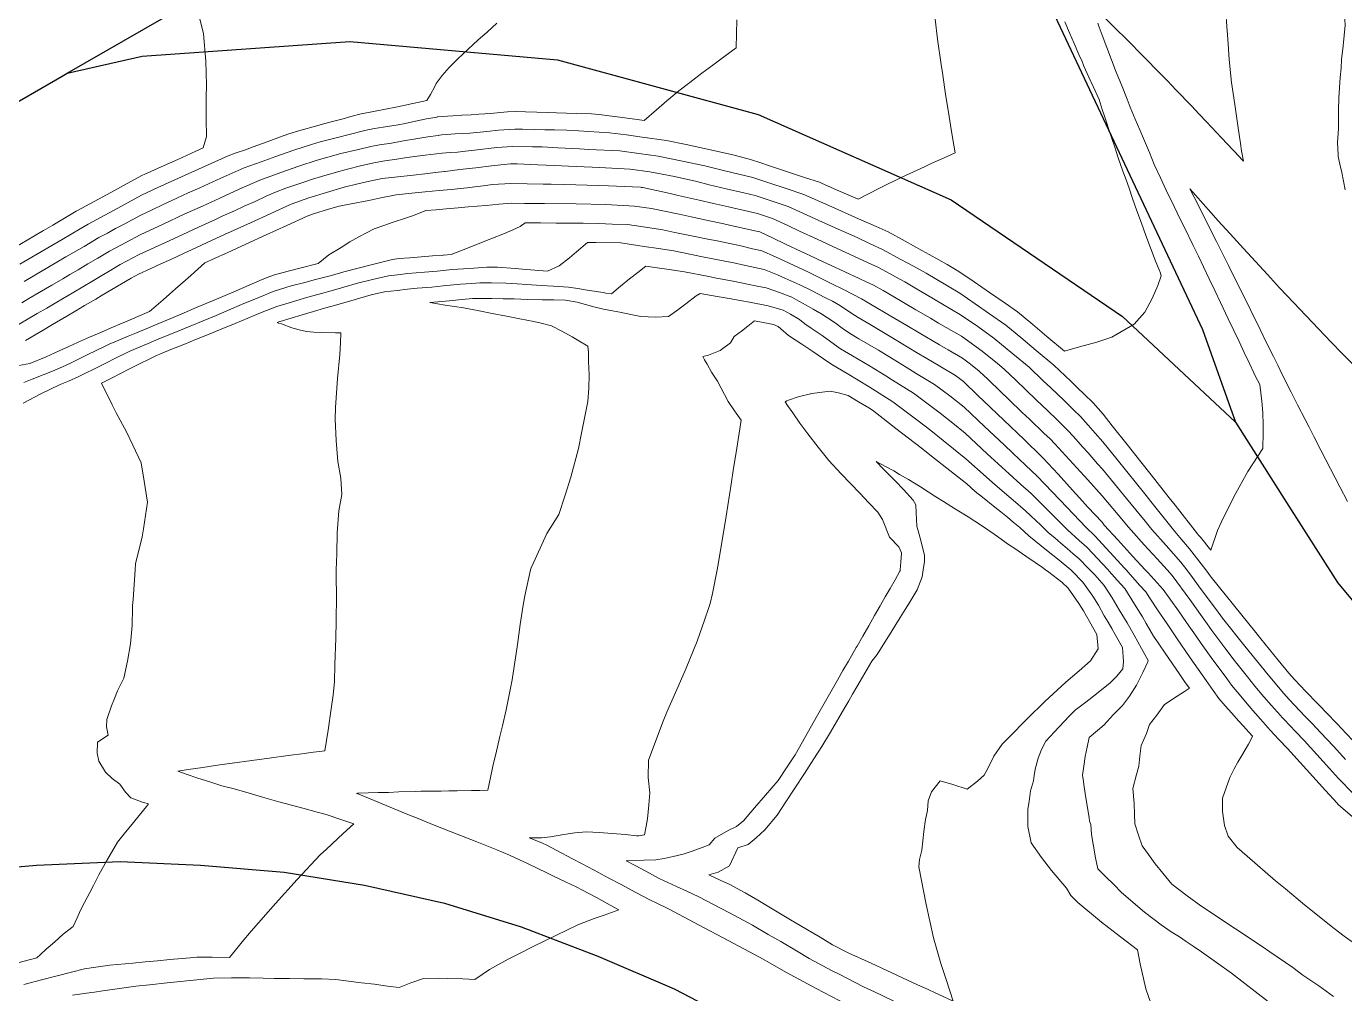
# Model space of a CAD drawing. Header units: inches. Extents: x 11351264 to 11356330, y 6702313 to 6706468.
# Drawn here: x 11355125.2 to 11355487, y 6704883.7 to 6705149.1 of the extents above; entities that cross this region are included whole.
import ezdxf

# ---------------------------------------------------------------- set-up
doc = ezdxf.new("R2010")
doc.units = ezdxf.units.IN
doc.header["$MEASUREMENT"] = 0
doc.layers.add('Shumate_Contours_clip1', color=7, linetype='Continuous', lineweight=0)
doc.layers.add('Shumate_Streets_clip1', color=7, linetype='Continuous')

msp = doc.modelspace()

# ---------------------------------------------------------------- linework, layer by layer
at = {"layer": 'Shumate_Contours_clip1'}
for points, elevation in [([(11355487.29, 6705181.48), (11355486.85, 6705176.72), (11355486.81, 6705171.35), (11355486.77, 6705165.99), (11355486.73, 6705160.62), (11355486.7, 6705155.41), (11355486.7, 6705155.3), (11355487.14, 6705149.52), (11355486.53, 6705143.8), (11355486.12, 6705140.08), (11355485.97, 6705137.68), (11355485.71, 6705135.12), (11355485.41, 6705129.49), (11355485.29, 6705126.01), (11355485.25, 6705123.91), (11355485.24, 6705121.06), (11355484.99, 6705117.28), (11355485.18, 6705113.9), (11355485.21, 6705113.55), (11355485.22, 6705113.47), (11355485.66, 6705111.36), (11355486.15, 6705109), (11355486.66, 6705106.67), (11355487.12, 6705104.28)], 1404), ([(11355172.25, 6705153.42), (11355173.86, 6705147.13), (11355174.46, 6705139.56), (11355174.63, 6705132.98), (11355174.52, 6705129.66), (11355174.54, 6705123.65), (11355174.68, 6705118.91), (11355173.76, 6705115.82), (11355171.52, 6705114.81), (11355166.74, 6705112.65), (11355162.24, 6705110.62), (11355157.57, 6705108.51), (11355157.06, 6705108.27), (11355152.92, 6705106.02), (11355148.37, 6705103.54), (11355143.81, 6705101.07), (11355139.25, 6705098.59), (11355138.91, 6705098.39), (11355137.53, 6705097.59), (11355132.46, 6705094.62), (11355129.91, 6705093.12), (11355125.44, 6705090.5), (11355122.3, 6705088.65)], 1416), ([(11355374.61, 6705151.13), (11355375.28, 6705145.65), (11355376.25, 6705138.66), (11355376.59, 6705136.4), (11355377.56, 6705129.89), (11355378.22, 6705125.64), (11355378.78, 6705122), (11355379.33, 6705118.64), (11355380.07, 6705114.46), (11355377.89, 6705113.47), (11355373.54, 6705111.47), (11355371.69, 6705110.63), (11355365.49, 6705107.79), (11355359.32, 6705104.71), (11355353.51, 6705101.73), (11355348.38, 6705103.96), (11355343.55, 6705106.07), (11355342.88, 6705106.36), (11355338.79, 6705107.71), (11355333.84, 6705109.36), (11355328.88, 6705111), (11355326.73, 6705111.71), (11355323.93, 6705112.63), (11355319.46, 6705113.76), (11355317.08, 6705114.31), (11355311.7, 6705115.51), (11355306.31, 6705116.71), (11355300.9, 6705117.87), (11355294.18, 6705118.77), (11355289.89, 6705119.34), (11355285.21, 6705119.95), (11355276.69, 6705120.44), (11355273.57, 6705120.62), (11355270.13, 6705120.71), (11355267.48, 6705120.76), (11355264.69, 6705120.84), (11355261.37, 6705120.9), (11355259.24, 6705120.95), (11355254.82, 6705120.62), (11355251.58, 6705120.33), (11355246.87, 6705119.88), (11355244.87, 6705119.77), (11355242.87, 6705119.67), (11355239.23, 6705119.35), (11355238.61, 6705119.29), (11355238.25, 6705119.23), (11355235.42, 6705118.83), (11355232.09, 6705118.29), (11355228.74, 6705117.69), (11355225.41, 6705117.12), (11355222.1, 6705116.62), (11355219.74, 6705116.22), (11355216.33, 6705115.4), (11355211.47, 6705114.25), (11355205, 6705112.39), (11355199.97, 6705110.81), (11355195.07, 6705109.06), (11355189.28, 6705106.98), (11355183.64, 6705104.44), (11355178.29, 6705102.03), (11355173.51, 6705099.85), (11355168.72, 6705097.69), (11355162.57, 6705094.81), (11355156.42, 6705091.92), (11355152.66, 6705089.93), (11355148.07, 6705087.5), (11355144.84, 6705085.57), (11355142.12, 6705083.95), (11355139.42, 6705082.37), (11355137.16, 6705081.04), (11355135.19, 6705079.88), (11355132.2, 6705078.12), (11355128.75, 6705076.09), (11355125.93, 6705074.43), (11355124.02, 6705073.3)], 1410), ([(11355454.36, 6705153.18), (11355454.68, 6705149.12), (11355454.8, 6705146.82), (11355454.97, 6705144.36), (11355455.25, 6705140.07), (11355455.94, 6705133.78), (11355456.79, 6705127.67), (11355457.74, 6705121.27), (11355458.42, 6705117.02), (11355458.69, 6705114.95), (11355459.2, 6705112.15), (11355457.57, 6705113.88), (11355457, 6705114.5), (11355456.33, 6705115.21), (11355453.17, 6705118.57), (11355449.05, 6705122.94), (11355447.06, 6705125.03), (11355444.91, 6705127.3), (11355440.77, 6705131.65), (11355438.32, 6705134.16), (11355435.76, 6705136.78), (11355432.31, 6705140.34), (11355430.4, 6705142.29), (11355428.69, 6705144.04), (11355426.63, 6705146.08), (11355424.57, 6705148.12), (11355421.41, 6705151.22)], 1406), ([(11355410.19, 6705150.42), (11355411.44, 6705147.41), (11355412.72, 6705144.4), (11355414.04, 6705141.39), (11355414.9, 6705139.47), (11355415.42, 6705138.22), (11355416.76, 6705135.25), (11355417.96, 6705132.64), (11355419.57, 6705129.12), (11355420.44, 6705126.35), (11355420.96, 6705124.8), (11355422.98, 6705118.64), (11355423.97, 6705115.7), (11355424.75, 6705113.37), (11355426.14, 6705109.41), (11355426.98, 6705107.05), (11355427.82, 6705104.7), (11355428.78, 6705101.94), (11355429.98, 6705098.54), (11355431.2, 6705095.12), (11355432.45, 6705091.75), (11355433.73, 6705088.38), (11355435.01, 6705085), (11355436.21, 6705081.88), (11355436.3, 6705081.66), (11355436.66, 6705080.71), (11355435.71, 6705078.07), (11355434.19, 6705074.48), (11355432.12, 6705070.71), (11355429.17, 6705067.42), (11355423.09, 6705063.88), (11355418.98, 6705062.51), (11355414.24, 6705061.22), (11355410.06, 6705060.03), (11355405.26, 6705064.05), (11355401.39, 6705067.3), (11355397.23, 6705070.78), (11355393.78, 6705073.16), (11355389.55, 6705076.08), (11355385.32, 6705079), (11355381.09, 6705081.91), (11355377.93, 6705083.79), (11355375.63, 6705085.06), (11355372.92, 6705086.55), (11355370.98, 6705087.62), (11355366.33, 6705090.17), (11355361.68, 6705092.72), (11355358.41, 6705094.27), (11355352.76, 6705096.74), (11355347.93, 6705098.87), (11355343.11, 6705101.01), (11355338.52, 6705103.01), (11355333.16, 6705104.82), (11355329.53, 6705106.03), (11355324.58, 6705107.64), (11355320.69, 6705108.57), (11355316.56, 6705109.61), (11355311.36, 6705110.91), (11355305.28, 6705112.19), (11355298.59, 6705113.55), (11355293.27, 6705114.27), (11355288.06, 6705114.97), (11355279.58, 6705115.39), (11355276.97, 6705115.52), (11355271.09, 6705115.84), (11355266.78, 6705116.05), (11355264.11, 6705116.1), (11355258.66, 6705116.15), (11355254.33, 6705115.87), (11355248.17, 6705115.16), (11355245.7, 6705114.9), (11355243.51, 6705114.65), (11355241.49, 6705114.51), (11355239.29, 6705114.33), (11355234.65, 6705113.78), (11355229.58, 6705113.17), (11355226.88, 6705112.74), (11355223.57, 6705112.22), (11355221.05, 6705111.77), (11355217.3, 6705110.96), (11355212.96, 6705109.88), (11355210.35, 6705109.16), (11355206.19, 6705107.96), (11355203.72, 6705107.18), (11355201.33, 6705106.43), (11355198.34, 6705105.36), (11355196.43, 6705104.7), (11355193.6, 6705103.68), (11355191.05, 6705102.52), (11355187.97, 6705101.13), (11355185, 6705099.76), (11355182.35, 6705098.57), (11355178.95, 6705097.02), (11355177.11, 6705096.18), (11355172.46, 6705094.06), (11355166.8, 6705091.43), (11355162.36, 6705089.38), (11355156.21, 6705086.52), (11355151, 6705083.8), (11355148.36, 6705082.23), (11355145.92, 6705080.76), (11355143.19, 6705079.13), (11355138.23, 6705076.22), (11355133.57, 6705073.47), (11355130.82, 6705071.84), (11355128.22, 6705070.31), (11355125.3, 6705068.58), (11355122.19, 6705066.75)], 1408), ([(11355254.31, 6705150), (11355251.75, 6705147.69), (11355249.14, 6705145.36), (11355245.17, 6705141.74), (11355243.48, 6705140.08), (11355241.25, 6705137.89), (11355239.29, 6705135.64), (11355237.7, 6705133.44), (11355237.28, 6705132.67), (11355236.11, 6705130.41), (11355235.14, 6705128.8), (11355231.3, 6705127.99), (11355227.06, 6705127.11), (11355223.27, 6705126.35), (11355219.99, 6705125.72), (11355217.12, 6705125.17), (11355214.25, 6705124.37), (11355212.12, 6705123.81), (11355209.59, 6705123.1), (11355207.13, 6705122.46), (11355204.93, 6705121.84), (11355200.27, 6705120.58), (11355197.23, 6705119.63), (11355194.72, 6705118.72), (11355192.34, 6705117.86), (11355190.01, 6705117.02), (11355187.45, 6705116.09), (11355185.31, 6705115.31), (11355182.56, 6705114.31), (11355180.6, 6705113.6), (11355176.96, 6705112.01), (11355170.61, 6705109.13), (11355165.95, 6705107.02), (11355161.28, 6705104.91), (11355156.85, 6705102.8), (11355151.33, 6705099.82), (11355146.76, 6705097.35), (11355142.2, 6705094.89), (11355139.98, 6705093.58), (11355135.01, 6705090.69), (11355131.08, 6705088.39), (11355123.45, 6705083.88)], 1414), ([(11355320.22, 6705150.9), (11355320.02, 6705143.26), (11355316.85, 6705140.97), (11355313.56, 6705138.53), (11355310.57, 6705136.31), (11355307.25, 6705133.76), (11355304.28, 6705131.48), (11355300.95, 6705128.69), (11355298.1, 6705126.28), (11355294.72, 6705123.34), (11355292.21, 6705123.68), (11355287.37, 6705124.33), (11355282.32, 6705125), (11355280.27, 6705125.12), (11355276.14, 6705125.28), (11355270.71, 6705125.46), (11355268.25, 6705125.53), (11355265.27, 6705125.64), (11355262.22, 6705125.72), (11355259.83, 6705125.8), (11355257.27, 6705125.68), (11355255.22, 6705125.51), (11355252.66, 6705125.27), (11355249.39, 6705125.01), (11355247.27, 6705124.87), (11355244.76, 6705124.75), (11355242.25, 6705124.64), (11355237.98, 6705124.28), (11355237.93, 6705124.27), (11355235.03, 6705123.76), (11355232.83, 6705123.28), (11355229.16, 6705122.47), (11355227.29, 6705122.13), (11355223.14, 6705121.45), (11355220.78, 6705121.09), (11355218.44, 6705120.68), (11355213.41, 6705119.41), (11355210.57, 6705118.66), (11355208.4, 6705118.12), (11355205.83, 6705117.44), (11355203.46, 6705116.73), (11355198.6, 6705115.2), (11355193.71, 6705113.45), (11355189.67, 6705111.98), (11355184.96, 6705110.28), (11355177.62, 6705107.03), (11355172.84, 6705104.86), (11355169.66, 6705103.42), (11355165, 6705101.3), (11355162.79, 6705100.27), (11355159.38, 6705098.64), (11355156.63, 6705097.35), (11355154.29, 6705096.09), (11355152.04, 6705094.9), (11355149.71, 6705093.64), (11355147.44, 6705092.44), (11355145.13, 6705091.19), (11355141.05, 6705088.76), (11355136.08, 6705085.86), (11355131.12, 6705082.95), (11355127.54, 6705080.84), (11355124.58, 6705079.09)], 1412), ([(11355419.23, 6705150.02), (11355419.63, 6705148.96), (11355420.43, 6705146.76), (11355421.69, 6705143.36), (11355422.98, 6705139.96), (11355424.29, 6705136.55), (11355425.71, 6705133.09), (11355427.28, 6705129.14), (11355428.13, 6705127), (11355429.49, 6705123.65), (11355430.73, 6705120.76), (11355431.79, 6705118.34), (11355433.37, 6705114.52), (11355434.74, 6705111.21), (11355436.42, 6705107.59), (11355437.91, 6705104.42), (11355440.18, 6705099.69), (11355441.85, 6705096.23), (11355442.91, 6705094.14), (11355445.43, 6705089.05), (11355446.85, 6705086.08), (11355448.26, 6705083.12), (11355449.81, 6705079.87), (11355451.35, 6705076.64), (11355452.89, 6705073.4), (11355455.03, 6705068.87), (11355456.57, 6705065.71), (11355458, 6705062.67), (11355459.43, 6705059.63), (11355460.85, 6705056.59), (11355462.04, 6705054.05), (11355462.44, 6705053.25), (11355463.66, 6705050.89), (11355464.21, 6705046.28), (11355464.47, 6705043.11), (11355464.64, 6705039.8), (11355464.6, 6705037.73), (11355464.49, 6705033.33), (11355460.44, 6705026.98), (11355456.63, 6705020.24), (11355453.08, 6705013.04), (11355452.03, 6705010.8), (11355450.25, 6705005.39), (11355447.37, 6705008.95), (11355446.9, 6705009.56), (11355446.58, 6705009.93), (11355440.49, 6705017.71), (11355438.83, 6705019.79), (11355433.88, 6705026.1), (11355431.03, 6705029.65), (11355427.27, 6705034.43), (11355423.19, 6705039.51), (11355420.66, 6705042.72), (11355417.92, 6705045.87), (11355415.52, 6705048.2), (11355413.7, 6705049.97), (11355411.87, 6705051.74), (11355407.17, 6705056.13), (11355402.29, 6705060.23), (11355398.15, 6705063.72), (11355393.98, 6705067.19), (11355389.51, 6705070.3), (11355385.57, 6705073.02), (11355381.34, 6705075.94), (11355375.07, 6705079.66), (11355372.1, 6705081.41), (11355369.65, 6705082.76), (11355367.07, 6705084.17), (11355365, 6705085.3), (11355360.34, 6705087.84), (11355356.4, 6705089.69), (11355353.16, 6705091.2), (11355347.98, 6705093.5), (11355342.65, 6705095.88), (11355338.51, 6705097.76), (11355334.24, 6705099.73), (11355330.16, 6705101.1), (11355325.22, 6705102.7), (11355322.08, 6705103.43), (11355317.21, 6705104.6), (11355312.54, 6705105.7), (11355309.2, 6705106.53), (11355303.06, 6705107.99), (11355296.29, 6705109.24), (11355290.9, 6705110), (11355282.45, 6705110.39), (11355280.44, 6705110.47), (11355273.99, 6705110.78), (11355270.17, 6705110.94), (11355265.54, 6705111.16), (11355259.87, 6705111.39), (11355258.08, 6705111.4), (11355257.13, 6705111.36), (11355252.82, 6705110.85), (11355248.52, 6705110.34), (11355244.21, 6705109.84), (11355240.12, 6705109.36), (11355239.98, 6705109.34), (11355237.44, 6705109.04), (11355235.38, 6705108.8), (11355230.57, 6705108.24), (11355227.13, 6705107.84), (11355222.87, 6705107.36), (11355221.6, 6705107.1), (11355220.23, 6705106.84), (11355216.15, 6705105.89), (11355212.44, 6705104.98), (11355207.54, 6705103.59), (11355202.69, 6705102.06), (11355197.91, 6705100.39), (11355192.31, 6705097.82), (11355186.7, 6705095.25), (11355179.62, 6705092.01), (11355176.19, 6705090.44), (11355170.52, 6705087.82), (11355168.3, 6705086.8), (11355164.85, 6705085.21), (11355162.15, 6705083.97), (11355159.18, 6705082.59), (11355156, 6705081.13), (11355153.96, 6705080.08), (11355151.32, 6705078.51), (11355148.68, 6705076.93), (11355146.03, 6705075.36), (11355144.26, 6705074.32), (11355141.2, 6705072.51), (11355138.75, 6705071.06), (11355136.3, 6705069.62), (11355132.42, 6705067.32), (11355129.83, 6705065.79), (11355127.62, 6705064.48), (11355124.95, 6705062.9)], 1406), ([(11355489.13, 6704953.29), (11355486.02, 6704956.51), (11355484.98, 6704957.63), (11355484.15, 6704958.49), (11355482.61, 6704960.08), (11355479.47, 6704963.34), (11355476.33, 6704966.6), (11355473.19, 6704969.87), (11355471.63, 6704971.69), (11355468.75, 6704975.22), (11355464, 6704981.1), (11355462.63, 6704982.78), (11355456.5, 6704990.38), (11355450.38, 6704997.98), (11355448.84, 6705000), (11355444.43, 6705005.78), (11355441.78, 6705008.88), (11355440.39, 6705010.5), (11355433.82, 6705018.74), (11355432.48, 6705020.38), (11355427.2, 6705026.96), (11355424.51, 6705030.25), (11355420.59, 6705035.14), (11355418.52, 6705037.48), (11355416.62, 6705039.68), (11355414.44, 6705042.12), (11355412.57, 6705043.95), (11355409.97, 6705046.49), (11355406.33, 6705049.93), (11355404.28, 6705051.85), (11355400.35, 6705055.6), (11355395.92, 6705059.3), (11355390.73, 6705063.6), (11355386.28, 6705066.74), (11355381.58, 6705070.02), (11355374.1, 6705074.4), (11355369.04, 6705077.38), (11355366.24, 6705079.03), (11355363.67, 6705080.43), (11355361.21, 6705081.78), (11355359.02, 6705082.97), (11355355.07, 6705084.81), (11355352.24, 6705086.12), (11355347.91, 6705088.13), (11355342.19, 6705090.71), (11355337.4, 6705092.95), (11355334.19, 6705094.46), (11355329.96, 6705096.44), (11355325.85, 6705097.77), (11355323.48, 6705098.3), (11355317.85, 6705099.61), (11355313.8, 6705100.52), (11355309.85, 6705101.44), (11355304.1, 6705102.73), (11355301.86, 6705103.26), (11355294.34, 6705104.92), (11355294.01, 6705104.97), (11355293.76, 6705105.01), (11355291.56, 6705105.11), (11355284.94, 6705105.37), (11355282.21, 6705105.44), (11355276, 6705105.66), (11355269.23, 6705105.82), (11355267.07, 6705105.88), (11355262.61, 6705105.97), (11355258.14, 6705106.04), (11355253.15, 6705105.72), (11355250.56, 6705105.4), (11355248.27, 6705105.13), (11355246.2, 6705104.88), (11355241.82, 6705104.37), (11355238.49, 6705104.08), (11355234.68, 6705103.78), (11355231, 6705103.38), (11355226.73, 6705102.92), (11355222.46, 6705102.06), (11355219.22, 6705101.35), (11355214.32, 6705100.42), (11355211.04, 6705099.82), (11355208.11, 6705098.98), (11355204.05, 6705097.7), (11355202.26, 6705097.08), (11355196.65, 6705094.51), (11355191.05, 6705091.93), (11355185.44, 6705089.36), (11355180.28, 6705086.99), (11355179.91, 6705086.82), (11355174.23, 6705084.22), (11355170.38, 6705080.81), (11355168.88, 6705079.48), (11355166.18, 6705077.11), (11355164.47, 6705075.62), (11355162.77, 6705074.14), (11355159.6, 6705071.39), (11355159, 6705070.87), (11355155.83, 6705069.52), (11355152.24, 6705067.99), (11355151.55, 6705067.7), (11355148.5, 6705066.41), (11355146.63, 6705065.61), (11355144.77, 6705064.81), (11355142.59, 6705063.86), (11355139.24, 6705062.39), (11355136.88, 6705061.29), (11355134.22, 6705060.11), (11355130.66, 6705058.48), (11355126.13, 6705056.63), (11355123.12, 6705056.05)], 1404), ([(11355489.08, 6705056.54), (11355486.3, 6705059.38), (11355483.26, 6705062.51), (11355479.83, 6705066.12), (11355478.14, 6705067.92), (11355476.32, 6705069.82), (11355473.01, 6705073.32), (11355469.13, 6705077.42), (11355465.79, 6705081.04), (11355463.63, 6705083.4), (11355459.22, 6705088.22), (11355455.57, 6705092.18), (11355452.29, 6705095.82), (11355450.29, 6705098.06), (11355446.06, 6705102.79), (11355444.52, 6705104.52), (11355445.65, 6705102.29), (11355448.74, 6705096.19), (11355450.64, 6705092.44), (11355451.83, 6705090.07), (11355453.21, 6705087.34), (11355454.07, 6705085.57), (11355455.08, 6705083.51), (11355456.02, 6705081.64), (11355458.63, 6705076.4), (11355461.22, 6705071.16), (11355463.82, 6705065.92), (11355465.74, 6705061.95), (11355467.42, 6705058.55), (11355468.61, 6705056.15), (11355469.85, 6705053.65), (11355472.29, 6705048.74), (11355474.07, 6705045.28), (11355476.14, 6705041.23), (11355477.21, 6705039.12), (11355478.51, 6705036.57), (11355480.42, 6705032.87), (11355481.82, 6705030.15), (11355484.33, 6705025.28), (11355485.63, 6705022.75), (11355487.74, 6705018.72)], 1404), ([(11355487.24, 6704948), (11355485.64, 6704949.67), (11355483.9, 6704951.59), (11355480.38, 6704955.4), (11355478.04, 6704957.8), (11355476.14, 6704959.75), (11355471.77, 6704964.4), (11355470.3, 6704966.06), (11355468.8, 6704967.79), (11355465.94, 6704971.18), (11355459.61, 6704979.08), (11355453.45, 6704986.77), (11355451.77, 6704989.02), (11355447.36, 6704994.97), (11355445.24, 6704997.86), (11355443.64, 6705000), (11355442.05, 6705002.14), (11355437.95, 6705006.71), (11355434.08, 6705011.09), (11355432.22, 6705013.37), (11355427.14, 6705019.6), (11355420.52, 6705027.64), (11355419.18, 6705029.14), (11355416.55, 6705032.12), (11355415.07, 6705033.75), (11355412.57, 6705036.57), (11355410.95, 6705038.36), (11355408.06, 6705041.21), (11355405.42, 6705043.73), (11355402.38, 6705046.6), (11355399.46, 6705049.41), (11355396.71, 6705052.03), (11355393.55, 6705055.08), (11355391.71, 6705056.61), (11355387.5, 6705060.02), (11355381.83, 6705064.09), (11355375.56, 6705067.74), (11355373.3, 6705069.06), (11355369.29, 6705071.4), (11355363.02, 6705075.08), (11355360.37, 6705076.63), (11355357.69, 6705078.1), (11355355.67, 6705079.04), (11355353.74, 6705079.94), (11355349.8, 6705081.77), (11355345.85, 6705083.61), (11355342.71, 6705085.08), (11355341.73, 6705085.52), (11355337.87, 6705087.33), (11355333.51, 6705089.38), (11355329.99, 6705091.07), (11355326.49, 6705092.76), (11355325.61, 6705092.97), (11355319.35, 6705094.35), (11355316.64, 6705094.92), (11355311.82, 6705095.98), (11355307.64, 6705096.86), (11355304.31, 6705097.59), (11355296.79, 6705099.18), (11355292.07, 6705099.79), (11355284.2, 6705100.23), (11355276.05, 6705100.47), (11355267.36, 6705100.54), (11355261.88, 6705100.56), (11355258.43, 6705100.59), (11355254.89, 6705100.31), (11355251.35, 6705100.02), (11355246.46, 6705099.61), (11355243.74, 6705099.32), (11355240.4, 6705099.05), (11355237.66, 6705098.84), (11355234.83, 6705098.62), (11355231.45, 6705097.26), (11355229.22, 6705096.48), (11355225.88, 6705095.38), (11355223.34, 6705094.53), (11355220.63, 6705093.54), (11355216.44, 6705091.35), (11355213.99, 6705089.98), (11355211.57, 6705088.46), (11355208.24, 6705086.45), (11355205.31, 6705084.08), (11355200.3, 6705082.78), (11355197.09, 6705081.94), (11355193.28, 6705080.95), (11355192, 6705080.54), (11355189.96, 6705079.66), (11355186.36, 6705078.12), (11355182.75, 6705076.59), (11355179.14, 6705075.06), (11355176.33, 6705073.87), (11355172.09, 6705072.07), (11355168.49, 6705070.54), (11355164.9, 6705069.02), (11355160.65, 6705067.27), (11355158.69, 6705066.44), (11355155.46, 6705065.07), (11355153.19, 6705064.13), (11355149.92, 6705062.77), (11355147.97, 6705061.9), (11355146.46, 6705061.2), (11355142.12, 6705059.08), (11355139.16, 6705057.63), (11355137.29, 6705056.75), (11355135.11, 6705055.7), (11355132.41, 6705054.54), (11355129.81, 6705053.56), (11355126.77, 6705052.37), (11355124.54, 6705051.42)], 1402), ([(11355489.43, 6704938.52), (11355485.26, 6704942.77), (11355482.77, 6704945.53), (11355481.08, 6704947.4), (11355479.3, 6704949.36), (11355475.81, 6704953.18), (11355473.48, 6704955.6), (11355470.35, 6704958.91), (11355469.79, 6704959.52), (11355469.32, 6704960.04), (11355466.88, 6704962.8), (11355464.82, 6704965.17), (11355462.36, 6704968.1), (11355460.27, 6704970.66), (11355456.61, 6704975.26), (11355454.09, 6704978.57), (11355450.55, 6704983.37), (11355449.25, 6704985.16), (11355444.5, 6704991.89), (11355439.65, 6704998.48), (11355438.26, 6705000), (11355435.52, 6705002.99), (11355431.95, 6705006.9), (11355427.64, 6705011.69), (11355424.81, 6705015.07), (11355420.46, 6705020.27), (11355416.48, 6705024.68), (11355412.51, 6705029.06), (11355407.46, 6705034.59), (11355406.13, 6705035.91), (11355404.45, 6705037.53), (11355400.47, 6705041.33), (11355398.51, 6705043.2), (11355394.8, 6705046.76), (11355392.59, 6705048.88), (11355389.14, 6705052.2), (11355386.68, 6705054.56), (11355384.28, 6705056.48), (11355382.08, 6705058.08), (11355378.15, 6705060.38), (11355375.81, 6705061.74), (11355370.25, 6705065), (11355366.79, 6705067.02), (11355362.41, 6705069.62), (11355356.86, 6705072.92), (11355355.91, 6705073.47), (11355354.43, 6705074.4), (11355349.61, 6705076.83), (11355345.86, 6705078.7), (11355342.08, 6705080.56), (11355339.8, 6705081.69), (11355334.56, 6705084.14), (11355330.81, 6705085.88), (11355327.07, 6705087.51), (11355324.51, 6705088.13), (11355321.31, 6705088.89), (11355314.8, 6705090.25), (11355312.25, 6705090.76), (11355307.31, 6705091.79), (11355303.18, 6705092.62), (11355299.83, 6705093.33), (11355294.47, 6705094.11), (11355290.21, 6705094.76), (11355285.95, 6705094.89), (11355282.29, 6705095.04), (11355278.02, 6705095.11), (11355274.3, 6705095.16), (11355270.58, 6705095.18), (11355266.29, 6705095.22), (11355262.09, 6705095.22), (11355260.72, 6705094.22), (11355258.74, 6705093.32), (11355256.4, 6705092.3), (11355252.68, 6705090.83), (11355250.1, 6705089.81), (11355247.61, 6705088.82), (11355245.11, 6705087.84), (11355241.78, 6705086.53), (11355239.71, 6705086.37), (11355239.46, 6705086.35), (11355236.64, 6705086.13), (11355233.57, 6705085.88), (11355230.48, 6705085.64), (11355227.4, 6705085.41), (11355225.73, 6705085.17), (11355220.19, 6705083.76), (11355216.27, 6705082.77), (11355212.36, 6705081.77), (11355208.91, 6705080.8), (11355204.57, 6705079.66), (11355201.66, 6705078.89), (11355197.85, 6705077.9), (11355192.96, 6705076.37), (11355189.03, 6705074.77), (11355184.27, 6705072.8), (11355180.83, 6705071.34), (11355177.26, 6705069.84), (11355173.76, 6705068.38), (11355170.14, 6705066.86), (11355165.48, 6705064.97), (11355161.54, 6705063.38), (11355158.67, 6705062.14), (11355156.48, 6705061.22), (11355153.65, 6705060.01), (11355149.28, 6705057.9), (11355147.18, 6705056.84), (11355143.75, 6705055.08), (11355141.45, 6705053.94), (11355139.47, 6705052.97), (11355136.79, 6705051.8), (11355134.46, 6705050.85), (11355129.03, 6705048.18), (11355124.33, 6705045.78)], 1400), ([(11355490.39, 6704931.1), (11355485.23, 6704935.59), (11355485.12, 6704935.69), (11355484.88, 6704935.93), (11355481.67, 6704939.48), (11355478.2, 6704943.31), (11355476.51, 6704945.18), (11355474.74, 6704947.15), (11355471.26, 6704950.97), (11355468.93, 6704953.45), (11355466.57, 6704956), (11355464.58, 6704958.22), (11355461.81, 6704961.4), (11355459.78, 6704963.77), (11355458.44, 6704965.37), (11355455.93, 6704968.37), (11355454.6, 6704970.15), (11355450.32, 6704975.97), (11355447.61, 6704979.8), (11355446.22, 6704981.8), (11355443.61, 6704985.58), (11355441.39, 6704988.71), (11355437.15, 6704994.64), (11355433.01, 6704999.16), (11355432.24, 6705000), (11355428.88, 6705003.68), (11355424.76, 6705008.21), (11355421.02, 6705012.3), (11355420.4, 6705013.05), (11355416.53, 6705017.24), (11355414.23, 6705019.74), (11355412.3, 6705021.86), (11355408.33, 6705026.22), (11355404.25, 6705030.66), (11355403.84, 6705031.05), (11355398.98, 6705035.73), (11355393.43, 6705041.05), (11355387.88, 6705046.37), (11355386.39, 6705047.78), (11355382.33, 6705051.69), (11355381.29, 6705052.5), (11355380.16, 6705053.34), (11355375.84, 6705055.88), (11355372.35, 6705057.97), (11355369.48, 6705059.67), (11355363.13, 6705063.48), (11355356.77, 6705067.33), (11355353.49, 6705069.21), (11355351.48, 6705070.56), (11355348.66, 6705072.48), (11355346.4, 6705073.7), (11355344.55, 6705074.69), (11355342.62, 6705075.65), (11355340.3, 6705076.86), (11355337.51, 6705078.23), (11355333.34, 6705080.01), (11355331.36, 6705080.93), (11355327.64, 6705082.39), (11355322.56, 6705083.53), (11355319.37, 6705084.21), (11355316.92, 6705084.72), (11355310.3, 6705086.03), (11355307.78, 6705086.51), (11355302.85, 6705087.51), (11355298.64, 6705088.15), (11355294.79, 6705088.77), (11355288.36, 6705089.73), (11355281.46, 6705089.83), (11355279.23, 6705089.86), (11355276.22, 6705087.31), (11355274.25, 6705085.62), (11355271.47, 6705083.44), (11355268.19, 6705081.95), (11355262.39, 6705082.44), (11355259.32, 6705082.7), (11355254.46, 6705083.06), (11355251.54, 6705083.09), (11355248.04, 6705082.83), (11355245.16, 6705082.61), (11355242.06, 6705082.38), (11355237.96, 6705082), (11355234.49, 6705081.72), (11355229.93, 6705081.37), (11355227.05, 6705081), (11355224.6, 6705080.71), (11355220.17, 6705079.66), (11355216.08, 6705078.65), (11355212.32, 6705077.54), (11355208.84, 6705076.54), (11355206.23, 6705075.84), (11355202.46, 6705074.83), (11355199.41, 6705073.91), (11355197.29, 6705073.28), (11355193.91, 6705072.26), (11355189.45, 6705070.51), (11355185.99, 6705069.06), (11355182.52, 6705067.62), (11355178.18, 6705065.84), (11355175.42, 6705064.69), (11355171.92, 6705063.28), (11355168.41, 6705061.87), (11355164.9, 6705060.45), (11355162.44, 6705059.46), (11355161.89, 6705059.22), (11355160.93, 6705058.81), (11355158.52, 6705057.6), (11355156.66, 6705056.68), (11355153.56, 6705055.12), (11355148.58, 6705052.62), (11355145.82, 6705051.23), (11355148.75, 6705045.24), (11355149.84, 6705043.11), (11355152.71, 6705037.9), (11355154.46, 6705034.22), (11355156.69, 6705029.38), (11355157.57, 6705024.37), (11355158.49, 6705018.58), (11355157.35, 6705011.24), (11355156.98, 6705009.1), (11355155.14, 6705001.64), (11355155.04, 6705000), (11355154.51, 6704991.84), (11355154.31, 6704990.22), (11355154.32, 6704990.01), (11355154.32, 6704989.7), (11355154.28, 6704984.7), (11355153.82, 6704979.71), (11355152.98, 6704974.94), (11355152.01, 6704970.24), (11355150.2, 6704966.8), (11355149.44, 6704964.72), (11355148.61, 6704962.67), (11355147.34, 6704958.97), (11355147.23, 6704956.94), (11355147.64, 6704954.64), (11355144.74, 6704952.72), (11355144.64, 6704949.66), (11355145.1, 6704947.5), (11355146.92, 6704944.47), (11355148.8, 6704942.73), (11355150.89, 6704941.17), (11355152.43, 6704939.03), (11355153.85, 6704937.45), (11355156.77, 6704936.32), (11355157.12, 6704936.23), (11355157.38, 6704936.15), (11355158.71, 6704935.81), (11355158.17, 6704935.07), (11355156.2, 6704932.58), (11355154.59, 6704930.67), (11355152.03, 6704927.56), (11355150.27, 6704925.28), (11355147.29, 6704920.24), (11355145.11, 6704916.26), (11355143.62, 6704913.34), (11355142.6, 6704911.43), (11355141.18, 6704908.69), (11355140.11, 6704906.58), (11355139.14, 6704904.51), (11355138.07, 6704902.17), (11355135.32, 6704900.02), (11355132.99, 6704897.96), (11355130.7, 6704895.89), (11355129.1, 6704894.45), (11355128.11, 6704893.5), (11355122.85, 6704892.11)], 1398), ([(11355490.95, 6704896.52), (11355486.85, 6704899.48), (11355484.12, 6704901.54), (11355475.99, 6704908.09), (11355470.73, 6704912.44), (11355467.99, 6704914.7), (11355460.22, 6704921.45), (11355457.48, 6704923.76), (11355454.99, 6704926.89), (11355454.02, 6704929.86), (11355453.43, 6704933.72), (11355453.45, 6704937.32), (11355455.44, 6704942.97), (11355456.61, 6704945.43), (11355457.66, 6704947.26), (11355458.72, 6704949.04), (11355460.6, 6704952.16), (11355461.1, 6704953.14), (11355461.7, 6704954.32), (11355459.82, 6704956.39), (11355459.28, 6704957.01), (11355457.86, 6704958.59), (11355456.04, 6704960.63), (11355454.22, 6704962.67), (11355452.4, 6704964.72), (11355450.88, 6704966.87), (11355448.93, 6704969.63), (11355444.54, 6704975.85), (11355440.86, 6704981.32), (11355438.24, 6704985.21), (11355435.62, 6704989), (11355433.48, 6704992.24), (11355432.38, 6704993.93), (11355430.75, 6704995.75), (11355428.1, 6704998.74), (11355426.97, 6705000), (11355426.66, 6705000.34), (11355422.54, 6705004.88), (11355418.39, 6705009.37), (11355415.94, 6705011.7), (11355410.84, 6705017.13), (11355406.72, 6705021.45), (11355402.59, 6705025.74), (11355399.41, 6705028.74), (11355395.91, 6705032.03), (11355393.52, 6705034.28), (11355388.11, 6705039.38), (11355382.56, 6705044.63), (11355378.65, 6705047.72), (11355374.39, 6705050.91), (11355369.39, 6705053.92), (11355366.68, 6705055.58), (11355363.03, 6705057.78), (11355359.01, 6705060.27), (11355356.67, 6705061.68), (11355353.65, 6705063.44), (11355351.07, 6705064.95), (11355349.08, 6705066.35), (11355347.13, 6705067.81), (11355345.1, 6705069.13), (11355343.2, 6705070.33), (11355342.96, 6705070.49), (11355342.87, 6705070.55), (11355341.11, 6705071.56), (11355339.17, 6705072.68), (11355337.23, 6705073.77), (11355335.23, 6705074.8), (11355331.9, 6705076.1), (11355328.2, 6705077.37), (11355325.77, 6705077.86), (11355323.13, 6705078.44), (11355319.15, 6705079.21), (11355314.64, 6705080.09), (11355312.46, 6705080.49), (11355305.83, 6705081.75), (11355301.62, 6705082.41), (11355298.3, 6705082.91), (11355295.2, 6705083.38), (11355292.97, 6705081.63), (11355290.7, 6705079.83), (11355288.28, 6705077.82), (11355285.82, 6705075.75), (11355284.2, 6705075.95), (11355283.5, 6705076.1), (11355279.09, 6705076.79), (11355276.55, 6705077.19), (11355274.01, 6705077.59), (11355269.85, 6705077.81), (11355266.48, 6705078.07), (11355262.55, 6705078.32), (11355259.88, 6705078.5), (11355256.81, 6705078.69), (11355252.85, 6705078.73), (11355249.61, 6705078.76), (11355247.5, 6705078.62), (11355244.39, 6705078.41), (11355239.61, 6705077.93), (11355236.45, 6705077.62), (11355232.48, 6705077.29), (11355229.77, 6705077), (11355226.94, 6705076.7), (11355223.48, 6705076.34), (11355219.83, 6705075.5), (11355216.71, 6705074.57), (11355213.59, 6705073.65), (11355208.78, 6705072.25), (11355207.03, 6705071.77), (11355203.97, 6705070.87), (11355200.9, 6705069.98), (11355197.84, 6705069.08), (11355194.84, 6705068.2), (11355194.75, 6705068.17), (11355194.03, 6705067.87), (11355194.45, 6705067.73), (11355195.19, 6705067.51), (11355198.06, 6705066.43), (11355200.05, 6705065.88), (11355202.1, 6705065.39), (11355204.14, 6705065.26), (11355206.22, 6705065.15), (11355210.09, 6705065.06), (11355211.5, 6705065.05), (11355211.38, 6705062.3), (11355211.2, 6705059.14), (11355210.63, 6705052.53), (11355210.23, 6705047.23), (11355210.08, 6705044.56), (11355210, 6705041.32), (11355210.27, 6705035.53), (11355210.71, 6705029.73), (11355211.49, 6705025.18), (11355211.8, 6705020.66), (11355210.98, 6705016.16), (11355210.49, 6705010.12), (11355210.37, 6705004.38), (11355210.26, 6705000), (11355210.21, 6704998.07), (11355210.3, 6704992.85), (11355210.2, 6704985.96), (11355210.17, 6704981.29), (11355209.84, 6704973.94), (11355209.82, 6704969.33), (11355209.38, 6704965.57), (11355208.84, 6704961.87), (11355208, 6704956.01), (11355207.14, 6704950.34), (11355203.28, 6704949.88), (11355201.51, 6704949.64), (11355197.02, 6704949.04), (11355191.89, 6704948.35), (11355187.09, 6704947.7), (11355181.67, 6704946.94), (11355177.65, 6704946.37), (11355173.64, 6704945.79), (11355169.63, 6704945.17), (11355166.78, 6704944.72), (11355169.05, 6704943.93), (11355172.29, 6704942.85), (11355175.57, 6704941.79), (11355178.89, 6704940.75), (11355182.21, 6704939.88), (11355186.37, 6704938.68), (11355190.02, 6704937.63), (11355194.51, 6704936.37), (11355198.01, 6704935.43), (11355201.07, 6704934.61), (11355205.06, 6704933.54), (11355207.48, 6704932.84), (11355211.49, 6704931.47), (11355215.05, 6704930.26), (11355212.19, 6704927.67), (11355207.55, 6704923.35), (11355205.88, 6704921.79), (11355199.57, 6704915.04), (11355193.56, 6704908.45), (11355186.91, 6704900.89), (11355184.46, 6704897.96), (11355182.63, 6704895.62), (11355180.97, 6704893.63), (11355176.23, 6704893.69), (11355172.02, 6704893.72), (11355170.15, 6704893.56), (11355168.01, 6704893.38), (11355164.61, 6704893.06), (11355161.21, 6704892.74), (11355157.81, 6704892.42), (11355154.41, 6704892.1), (11355152.33, 6704891.92), (11355148.09, 6704891.55), (11355143.64, 6704890.85), (11355141.19, 6704890.47), (11355137.65, 6704889.61), (11355133.64, 6704888.62), (11355129.38, 6704887.47), (11355124.51, 6704886.19)], 1396), ([(11355483.92, 6704882.93), (11355479.88, 6704885.86), (11355475.52, 6704888.8), (11355472.74, 6704890.83), (11355466.44, 6704895.13), (11355464.3, 6704896.64), (11355456.98, 6704901.53), (11355447.49, 6704907.83), (11355443.79, 6704910.55), (11355439.54, 6704913.76), (11355437.09, 6704916.72), (11355434.98, 6704919.34), (11355433.11, 6704921.88), (11355431.37, 6704924.3), (11355430.44, 6704927.18), (11355429.43, 6704930.27), (11355429.34, 6704932.97), (11355429.22, 6704935.88), (11355428.84, 6704940.02), (11355429.89, 6704943.88), (11355430.5, 6704946.13), (11355430.74, 6704948.83), (11355431.16, 6704951.84), (11355432.6, 6704955.07), (11355433.45, 6704957.56), (11355435.42, 6704960.11), (11355437.57, 6704963.03), (11355441.05, 6704965.35), (11355442.99, 6704966.63), (11355444.36, 6704967.53), (11355443.24, 6704969.12), (11355441.54, 6704971.6), (11355437.73, 6704977.1), (11355435.95, 6704979.68), (11355434.51, 6704981.77), (11355432.53, 6704985.3), (11355431.47, 6704987.13), (11355430.37, 6704988.83), (11355429.27, 6704990.61), (11355426.63, 6704994.84), (11355424.56, 6704997.19), (11355422.36, 6704999.65), (11355422.04, 6705000), (11355420.45, 6705001.74), (11355417.82, 6705004.5), (11355416.26, 6705006.18), (11355414.09, 6705008.06), (11355410.9, 6705010.95), (11355409.31, 6705012.61), (11355406.27, 6705015.62), (11355400.96, 6705020.94), (11355398.15, 6705023.45), (11355394.89, 6705026.38), (11355388.9, 6705031.86), (11355382.8, 6705037.52), (11355379.43, 6705040.25), (11355376.01, 6705042.96), (11355372.32, 6705045.75), (11355368.67, 6705048.5), (11355362.93, 6705052.04), (11355361.07, 6705053.22), (11355356.57, 6705056), (11355351.93, 6705058.73), (11355348.65, 6705060.67), (11355345.98, 6705062.59), (11355343.59, 6705064.31), (11355340.61, 6705066.33), (11355338.88, 6705067.55), (11355337.37, 6705068.72), (11355334.86, 6705070.2), (11355332.87, 6705071.23), (11355328.75, 6705072.41), (11355323.69, 6705073.43), (11355321.52, 6705073.82), (11355318.63, 6705074.38), (11355314.78, 6705075.05), (11355310.1, 6705075.86), (11355309.04, 6705075.2), (11355306.17, 6705073.02), (11355303.61, 6705071.12), (11355301.43, 6705069.49), (11355297.89, 6705069.36), (11355293.86, 6705069.55), (11355291.05, 6705070.1), (11355288.05, 6705070.72), (11355286.05, 6705071.05), (11355283.58, 6705071.53), (11355280.93, 6705072.22), (11355276.37, 6705073.48), (11355273.13, 6705074.01), (11355269.93, 6705074.09), (11355266.72, 6705074.14), (11355262.73, 6705074.21), (11355259.11, 6705074.39), (11355256.02, 6705074.42), (11355252.93, 6705074.44), (11355249.84, 6705074.45), (11355247.68, 6705074.46), (11355246.74, 6705074.4), (11355243.81, 6705074.11), (11355241.26, 6705073.86), (11355238.1, 6705073.55), (11355235.98, 6705073.34), (11355240.18, 6705072.68), (11355242.69, 6705072.29), (11355245.19, 6705071.88), (11355249.44, 6705071.04), (11355253.04, 6705070.38), (11355257.01, 6705069.63), (11355260.6, 6705068.9), (11355264.51, 6705068.16), (11355266.51, 6705067.71), (11355269.3, 6705066.93), (11355272.18, 6705065.46), (11355275.03, 6705063.93), (11355276.83, 6705062.84), (11355279.33, 6705061.34), (11355279.47, 6705059.74), (11355279.51, 6705057.19), (11355279.63, 6705053.52), (11355279.59, 6705049.84), (11355279.32, 6705046.16), (11355277.52, 6705037.54), (11355276.73, 6705033.33), (11355274.66, 6705025.45), (11355273.09, 6705020.45), (11355271.35, 6705015.21), (11355268.07, 6705009.95), (11355264.82, 6705002.94), (11355263.71, 6705000.59), (11355263.58, 6705000), (11355262, 6704992.87), (11355261.47, 6704989.78), (11355260.75, 6704984.96), (11355259.95, 6704979.48), (11355259.6, 6704977), (11355258.4, 6704969.23), (11355258.37, 6704968.99), (11355258.34, 6704968.81), (11355258.27, 6704968.48), (11355256.85, 6704961.63), (11355255.85, 6704957.19), (11355255.16, 6704954.26), (11355254.03, 6704949.45), (11355253.43, 6704946.91), (11355251.82, 6704939.53), (11355249.62, 6704939.49), (11355247.41, 6704939.46), (11355243.41, 6704939.39), (11355241.18, 6704939.35), (11355239.06, 6704939.31), (11355236.95, 6704939.28), (11355233.5, 6704939.22), (11355232.07, 6704939.18), (11355227.39, 6704939.04), (11355224.6, 6704938.94), (11355221.8, 6704938.86), (11355219, 6704938.78), (11355216.37, 6704938.71), (11355216.13, 6704938.68), (11355215.77, 6704938.63), (11355216.17, 6704938.51), (11355216.45, 6704938.41), (11355219.57, 6704937.12), (11355222.86, 6704935.76), (11355226.15, 6704934.41), (11355229.43, 6704933.07), (11355232.72, 6704931.75), (11355237.12, 6704929.97), (11355243.39, 6704927.47), (11355248.82, 6704925.36), (11355251.14, 6704924.43), (11355254.32, 6704923.13), (11355257.8, 6704921.71), (11355260.38, 6704920.48), (11355262.92, 6704919.28), (11355268.03, 6704916.85), (11355269.89, 6704915.96), (11355273.13, 6704914.42), (11355276.25, 6704912.94), (11355277.62, 6704912.23), (11355281.63, 6704910.05), (11355285.41, 6704908), (11355287.76, 6704906.71), (11355283.78, 6704905.28), (11355281, 6704904.28), (11355276.56, 6704902.6), (11355270.53, 6704899.7), (11355267.14, 6704898.05), (11355264.5, 6704896.76), (11355260.32, 6704894.67), (11355257.4, 6704893.12), (11355252.35, 6704890.36), (11355248.29, 6704887.61), (11355244.98, 6704887.75), (11355240.72, 6704887.88), (11355238.29, 6704887.95), (11355234.23, 6704887.89), (11355230.71, 6704886.65), (11355227.51, 6704885.39), (11355224.33, 6704885.79), (11355223.7, 6704885.88), (11355220.75, 6704886.26), (11355217.2, 6704886.71), (11355213.66, 6704887.15), (11355210.14, 6704887.57), (11355206.24, 6704887.72), (11355203.94, 6704887.75), (11355201.34, 6704887.78), (11355197.45, 6704887.83), (11355193.2, 6704887.88), (11355190.17, 6704887.93), (11355186.46, 6704888.05), (11355181.49, 6704888.05), (11355176.6, 6704887.98), (11355170.2, 6704887.33), (11355166.64, 6704886.97), (11355163.89, 6704886.64), (11355159.01, 6704886.09), (11355155.29, 6704885.71), (11355150.77, 6704885.07), (11355146.25, 6704884.43), (11355143.88, 6704884.1), (11355141.74, 6704883.79), (11355137.88, 6704883.24)], 1394), ([(11355468.88, 6704879.24), (11355462.41, 6704884.27), (11355459.57, 6704886.47), (11355455.89, 6704889.3), (11355447.72, 6704895.13), (11355445.37, 6704896.72), (11355443.47, 6704898.02), (11355441.63, 6704899.25), (11355439.4, 6704900.69), (11355436.6, 6704902.56), (11355432.07, 6704906.03), (11355425.76, 6704911.42), (11355423.64, 6704913.62), (11355421.46, 6704915.78), (11355419.27, 6704917.93), (11355418.58, 6704920.98), (11355418.03, 6704924.17), (11355417.53, 6704927.41), (11355417.28, 6704930.14), (11355416.95, 6704931.05), (11355416.82, 6704931.95), (11355416.4, 6704934.82), (11355415.98, 6704937.44), (11355415.5, 6704940.49), (11355415.17, 6704942.52), (11355415.01, 6704943.52), (11355415.02, 6704943.55), (11355415.02, 6704943.62), (11355415.37, 6704946.15), (11355415.77, 6704948.75), (11355416.27, 6704951.38), (11355416.89, 6704954.03), (11355419.18, 6704955.89), (11355420.93, 6704957.46), (11355423.46, 6704960.2), (11355426.01, 6704962.81), (11355427.96, 6704965.37), (11355429.84, 6704968.32), (11355431.61, 6704971.8), (11355432.98, 6704974.79), (11355433.04, 6704975.13), (11355431.25, 6704978.39), (11355429.2, 6704982.03), (11355427.25, 6704985.5), (11355425.12, 6704989), (11355423.16, 6704992.36), (11355420.97, 6704995.73), (11355418.37, 6704998.63), (11355417.06, 6705000), (11355416.52, 6705000.57), (11355414.16, 6705003.03), (11355412.45, 6705004.44), (11355410.78, 6705005.89), (11355409.04, 6705007.31), (11355407.4, 6705008.76), (11355405.69, 6705010.18), (11355403.61, 6705012.24), (11355400.83, 6705014.81), (11355399.38, 6705016.24), (11355396.01, 6705019.13), (11355393.66, 6705021.1), (11355390.3, 6705023.98), (11355388.58, 6705025.54), (11355383.04, 6705030.47), (11355379.67, 6705033.19), (11355376.84, 6705035.46), (11355373.38, 6705038.2), (11355369.89, 6705040.86), (11355366.63, 6705043.35), (11355363.01, 6705046.12), (11355356.48, 6705050.27), (11355353.46, 6705052.05), (11355350.44, 6705053.85), (11355346.21, 6705056.38), (11355344, 6705057.91), (11355341.02, 6705059.92), (11355338.04, 6705061.95), (11355334.34, 6705064.27), (11355331.53, 6705066.78), (11355330.26, 6705067.29), (11355329.3, 6705067.55), (11355324.99, 6705068.35), (11355323.21, 6705066.86), (11355321.45, 6705065.47), (11355319.48, 6705064.04), (11355318.42, 6705062.27), (11355315.62, 6705060.23), (11355312.42, 6705058.95), (11355310.89, 6705058.57), (11355311.32, 6705057.64), (11355312.02, 6705056.44), (11355313.27, 6705054.27), (11355314.84, 6705051.77), (11355317.84, 6705046.22), (11355319.53, 6705043.62), (11355321.33, 6705041.12), (11355319.96, 6705032.25), (11355319.3, 6705027.93), (11355318.64, 6705023.5), (11355317.29, 6705014.73), (11355315.56, 6705004.78), (11355315, 6705001.03), (11355314.8, 6705000), (11355313.49, 6704993.51), (11355312.85, 6704990.73), (11355312.47, 6704989.64), (11355311.26, 6704986.17), (11355309.31, 6704980.42), (11355306.25, 6704973.01), (11355304.7, 6704969.47), (11355301.01, 6704960.99), (11355299.92, 6704958.46), (11355295.93, 6704947.77), (11355295.87, 6704943), (11355296.31, 6704938.83), (11355296.03, 6704935.51), (11355295.67, 6704931.63), (11355295.26, 6704929.67), (11355294.84, 6704927.28), (11355293.26, 6704927.04), (11355292.61, 6704927.05), (11355289.62, 6704927.37), (11355285.97, 6704927.69), (11355282.39, 6704927.94), (11355278.89, 6704928.07), (11355275.74, 6704927.79), (11355272.67, 6704927.4), (11355269.02, 6704926.72), (11355266.62, 6704926.48), (11355263.19, 6704926.47), (11355266.67, 6704925.07), (11355268.19, 6704924.34), (11355270.62, 6704923.05), (11355275.07, 6704920.71), (11355277.58, 6704919.39), (11355281.07, 6704917.57), (11355285.09, 6704915.4), (11355288.21, 6704913.72), (11355292.67, 6704911.36), (11355296.3, 6704909.44), (11355298.27, 6704908.51), (11355301.47, 6704906.94), (11355309.85, 6704902.5), (11355317.83, 6704898.25), (11355326.4, 6704893.67), (11355329.95, 6704891.68), (11355333.58, 6704889.59), (11355341.97, 6704885.13), (11355350.37, 6704880.7)], 1392), ([(11355435.36, 6704876.56), (11355432.45, 6704885.03), (11355430.87, 6704891.87), (11355430.1, 6704895.71), (11355425.5, 6704899.25), (11355420.23, 6704903.32), (11355413.77, 6704908.67), (11355411.81, 6704910.61), (11355410.63, 6704912.68), (11355406.53, 6704917.51), (11355403.76, 6704921.03), (11355400.9, 6704925.09), (11355400.02, 6704929.54), (11355399.99, 6704934.31), (11355400.43, 6704936.41), (11355400.79, 6704939.39), (11355401.59, 6704942.09), (11355401.77, 6704943.61), (11355402.04, 6704945.33), (11355402.83, 6704948.36), (11355403.75, 6704950.68), (11355404.96, 6704953.01), (11355407.39, 6704955.59), (11355411.33, 6704959.88), (11355412.99, 6704961.47), (11355415.95, 6704963.66), (11355418.88, 6704965.95), (11355422.59, 6704969), (11355424.44, 6704970.79), (11355426.09, 6704972.88), (11355426.31, 6704974.89), (11355426.01, 6704978.68), (11355424.1, 6704982.07), (11355423.08, 6704983.89), (11355422.07, 6704985.63), (11355421.01, 6704987.41), (11355419.39, 6704990.31), (11355417.91, 6704992.77), (11355415.11, 6704996.66), (11355412.03, 6704999.85), (11355411.85, 6705000), (11355408.61, 6705002.64), (11355405.17, 6705005.42), (11355400.29, 6705009.38), (11355397.83, 6705011.66), (11355396.04, 6705013.07), (11355394.42, 6705014.44), (11355392.58, 6705015.9), (11355391.01, 6705017.21), (11355387.6, 6705019.98), (11355385.62, 6705021.53), (11355383.27, 6705023.6), (11355379.9, 6705026.26), (11355376.53, 6705028.92), (11355373.16, 6705031.56), (11355370.75, 6705033.44), (11355367.28, 6705036.13), (11355363.8, 6705038.83), (11355360.33, 6705041.52), (11355357.44, 6705043.78), (11355356.38, 6705044.45), (11355353.57, 6705046.15), (11355350.77, 6705047.84), (11355348.05, 6705048.61), (11355345.75, 6705049.07), (11355340.8, 6705048.44), (11355337.04, 6705047.49), (11355334.32, 6705046.61), (11355333.88, 6705046.38), (11355333.47, 6705046.11), (11355334.07, 6705045.13), (11355335.55, 6705043.07), (11355337.49, 6705040.27), (11355339.62, 6705037.36), (11355342.49, 6705033.63), (11355345.44, 6705029.98), (11355348.81, 6705026.38), (11355351.37, 6705023.71), (11355353.92, 6705021.04), (11355356.44, 6705018.37), (11355358.76, 6705015.89), (11355358.85, 6705015.79), (11355360.19, 6705013.79), (11355362.07, 6705008.96), (11355364.59, 6705006.32), (11355365.36, 6705004.63), (11355365.39, 6705004.51), (11355365.19, 6705002.17), (11355365.02, 6705000), (11355365, 6704999.77), (11355364.98, 6704999.69), (11355364.95, 6704999.62), (11355363.6, 6704997.27), (11355362.25, 6704994.92), (11355360.9, 6704992.57), (11355359.62, 6704990.33), (11355359.5, 6704990.13), (11355357.99, 6704987.46), (11355356.39, 6704984.65), (11355354.79, 6704981.84), (11355353.19, 6704979.04), (11355352.95, 6704978.68), (11355350.78, 6704974.94), (11355349.28, 6704972.34), (11355347.81, 6704969.76), (11355346.36, 6704967.17), (11355344.9, 6704964.62), (11355343.06, 6704961.41), (11355341.95, 6704959.46), (11355339.02, 6704954.31), (11355336.18, 6704949.22), (11355333.85, 6704945.64), (11355331.53, 6704942.16), (11355328.06, 6704938.2), (11355325.01, 6704934.68), (11355321.98, 6704931.15), (11355320.08, 6704929.54), (11355317.8, 6704928.45), (11355314.16, 6704926.38), (11355312.63, 6704924.58), (11355310.67, 6704923.79), (11355307.95, 6704922.8), (11355305.45, 6704922), (11355302.69, 6704921.29), (11355300.25, 6704920.83), (11355297.95, 6704920.45), (11355294.66, 6704920.33), (11355289.8, 6704920.13), (11355292.25, 6704918.83), (11355295.19, 6704917.27), (11355298.82, 6704915.34), (11355303.61, 6704913.14), (11355306.45, 6704911.84), (11355309.73, 6704910.31), (11355315.89, 6704907.05), (11355318.12, 6704905.87), (11355324.46, 6704902.47), (11355328.75, 6704899.97), (11355332.21, 6704897.97), (11355336.56, 6704895.41), (11355340.01, 6704893.36), (11355346.38, 6704890), (11355348.46, 6704888.93), (11355354.91, 6704885.6), (11355357.96, 6704884.17), (11355365.36, 6704880.63)], 1390)]:
    msp.add_lwpolyline(points, dxfattribs=dict(at, elevation=elevation))
at = {"layer": 'Shumate_Contours_clip1', "elevation": 1388}
msp.add_lwpolyline([(11355312.47, 6704916.27), (11355315.76, 6704914.76), (11355318.07, 6704913.71), (11355322.5, 6704911.35), (11355325.95, 6704909.31), (11355329.4, 6704907.27), (11355334.48, 6704904.26), (11355339.58, 6704901.24), (11355343.02, 6704899.19), (11355346.46, 6704897.13), (11355350.95, 6704894.82), (11355357.01, 6704892.04), (11355361.33, 6704890.02), (11355369.79, 6704886.14), (11355371.69, 6704885.25), (11355379.58, 6704881.65), (11355377.65, 6704887.57), (11355376.2, 6704891.97), (11355374.18, 6704899.03), (11355372.17, 6704908.19), (11355370.15, 6704918.46), (11355370.29, 6704920.53), (11355370.92, 6704923.07), (11355371.5, 6704928.24), (11355371.99, 6704931.46), (11355372.46, 6704933.95), (11355372.7, 6704936.62), (11355373.62, 6704939.12), (11355375.93, 6704942.11), (11355379.41, 6704941.05), (11355383.42, 6704939.79), (11355386.22, 6704941.99), (11355388.09, 6704943.68), (11355389.1, 6704945.68), (11355390.72, 6704948.85), (11355392.98, 6704952.18), (11355394.8, 6704953.98), (11355399.82, 6704959.09), (11355404.67, 6704963.83), (11355407, 6704966.02), (11355410.44, 6704969.22), (11355414.15, 6704972.27), (11355417.26, 6704975.01), (11355419.29, 6704978.29), (11355418.98, 6704982.23), (11355416.92, 6704985.83), (11355415.32, 6704988.73), (11355414.06, 6704990.77), (11355411.11, 6704994.94), (11355409.38, 6704996.65), (11355405.77, 6704999.34), (11355404.87, 6705000), (11355404.05, 6705000.6), (11355402.08, 6705001.98), (11355399.51, 6705003.76), (11355396.42, 6705005.83), (11355394.7, 6705006.97), (11355391.03, 6705009.58), (11355387.31, 6705012.19), (11355383.63, 6705014.54), (11355379.91, 6705016.88), (11355376.88, 6705018.76), (11355374.75, 6705020.07), (11355370.62, 6705022.79), (11355367.28, 6705024.77), (11355364.85, 6705026.16), (11355363.25, 6705027.17), (11355360.99, 6705028.35), (11355358.39, 6705029.71), (11355360.42, 6705027.65), (11355362.67, 6705025.37), (11355363.58, 6705024.43), (11355365.88, 6705022.06), (11355368.58, 6705019.16), (11355369.25, 6705017.82), (11355369.38, 6705015.67), (11355369.54, 6705012.02), (11355370.09, 6705010.1), (11355370.74, 6705007.69), (11355371.67, 6705003.98), (11355371.71, 6705002.27), (11355371.35, 6705000), (11355371.04, 6704998.04), (11355369.63, 6704994.54), (11355367.49, 6704990.89), (11355366.37, 6704989.11), (11355365, 6704986.9), (11355363.8, 6704984.98), (11355362.52, 6704982.91), (11355361.22, 6704980.85), (11355358.73, 6704976.73), (11355357.25, 6704974.9), (11355354.63, 6704970.59), (11355353.12, 6704967.94), (11355351.94, 6704965.86), (11355350.91, 6704964.08), (11355349.82, 6704962.19), (11355345.92, 6704955.46), (11355343.47, 6704951.55), (11355341.28, 6704948.13), (11355338.71, 6704944.12), (11355336.11, 6704940.12), (11355333.82, 6704936.59), (11355331.22, 6704932.66), (11355327.89, 6704928.61), (11355325.49, 6704926.49), (11355323.32, 6704924.61), (11355320.49, 6704923.68), (11355318.2, 6704918.78), (11355315.01, 6704917.07)], close=True, dxfattribs=at)
at = {"layer": 'Shumate_Streets_clip1', "color": 2}
for points in [[(11355136.44, 6705136.33), (11355215, 6705181.5), (11355355, 6705263.5), (11355459, 6705324), (11355607.42, 6705405.58)], [(11354654, 6704864), (11354661, 6704868), (11354825, 6704961.5), (11354969, 6705039.5), (11355135, 6705135.5), (11355136.44, 6705136.33)]]:
    msp.add_lwpolyline(points, dxfattribs=at)
at = {"layer": 'Shumate_Streets_clip1'}
for points in [[(11355352.26, 6705269.03), (11355355, 6705263.5), (11355448, 6705066), (11355457, 6705040.5)], [(11355136.44, 6705136.33), (11355157, 6705141), (11355214, 6705145), (11355271, 6705140), (11355326, 6705125), (11355379, 6705101.5), (11355426, 6705069.5), (11355457, 6705040.5)], [(11355457, 6705040.5), (11355471, 6705018.5), (11355485, 6704996.5), (11355502, 6704976), (11355521, 6704957), (11355541, 6704940), (11355563, 6704925.5), (11355586, 6704912.5), (11355610, 6704902), (11355640, 6704891), (11355671, 6704882.5), (11355702, 6704876), (11355734, 6704872.5), (11355766, 6704871), (11355797, 6704872.5), (11355829, 6704876)]]:
    msp.add_lwpolyline(points, dxfattribs=at)
at = {"layer": 'Shumate_Streets_clip1', "color": 5}
msp.add_lwpolyline([(11355106, 6704917), (11355128, 6704919), (11355151, 6704920), (11355173, 6704919), (11355196, 6704917), (11355218, 6704913.5), (11355240, 6704908.5), (11355261, 6704902), (11355282, 6704894), (11355303, 6704885), (11355371, 6704849.5), (11355440, 6704810), (11355477, 6704797)], dxfattribs=at)

doc.saveas('drawing.dxf')
